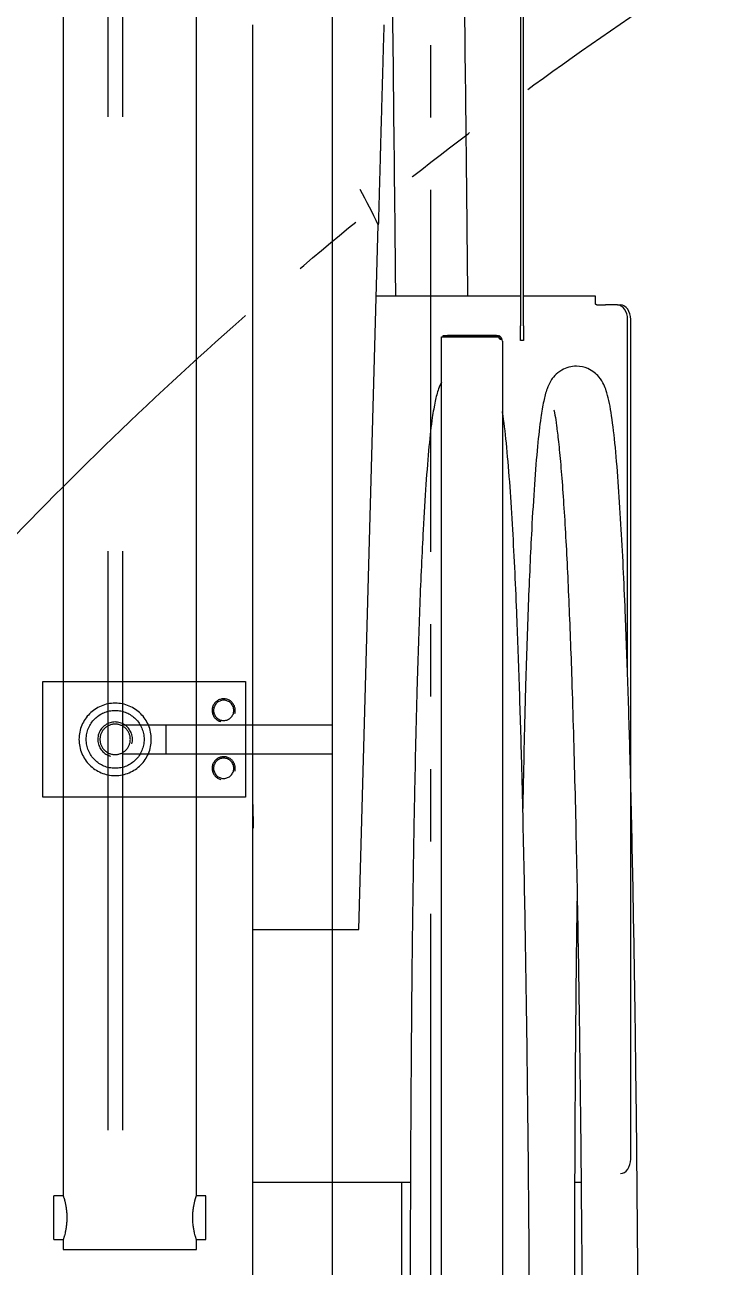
# Model space of a CAD drawing. Header units: millimetres. Extents: x 10462777 to 22643323, y 453826 to 1389191.
# Drawn here: x 11308803 to 11309275, y 599087 to 599945 of the extents above; entities that cross this region are included whole.
import ezdxf

# ---------------------------------------------------------------- set-up
doc = ezdxf.new("R2010")
doc.units = ezdxf.units.MM
doc.header["$LTSCALE"] = 200
doc.header["$MEASUREMENT"] = 0
doc.linetypes.add('DASHED', pattern=[3.5, 2, -1.5])
doc.linetypes.add('PHANTOM', pattern=[2.5, 1.25, -0.25, 0.25, -0.25, 0.25, -0.25])
doc.layers.get('0').update_dxf_attribs({"linetype": 'CONTINUOUS'})
doc.layers.add('2', color=2, linetype='CONTINUOUS')
doc.layers.add('5', color=4, linetype='CONTINUOUS')
doc.layers.add('LAYOUT', color=8, linetype='CONTINUOUS', lineweight=25)
doc.layers.add('TOP$23', color=7, linetype='CONTINUOUS', true_color=0xffffff)

# ---------------------------------------------------------------- blocks, each defined once
blk = doc.blocks.new('A$C7DA30AB0')
at = {"layer": 'LAYOUT', "color": 6, "linetype": 'PHANTOM'}
blk.add_circle((3030.45, 3025.99, 0), 2693.02, dxfattribs=at)

msp = doc.modelspace()

# ---------------------------------------------------------------- linework, layer by layer
at = {"layer": '2', "color": 252, "linetype": 'Continuous'}
for p, q in [((11309145.79497, 600540.30518, 0), (11309145.79497, 599737.29377, 0)), ((11309147.795, 599737.29377, 0), (11309147.795, 600540.30518, 0)), ((11308960.73984, 598594.84909, 0), (11308960.73984, 599945.27421, 0)), ((11309145.79495, 599757.81079, 0), (11309046.16424, 599757.81079, 0)), ((11309197.65232, 599757.81079, 0), (11309147.79115, 599757.81079, 0)), ((11309197.65232, 599752.81072, 0), (11309197.65232, 599757.81079, 0)), ((11309198.65234, 599751.81071, 0), (11309202.33131, 599751.81071, 0)), ((11309202.33131, 599751.81071, 0), (11309204.45266, 599751.81071, 0)), ((11309212.76648, 599751.81071, 0), (11309204.45266, 599751.81071, 0)), ((11309212.76648, 599751.81071, 0), (11309214.88783, 599751.81071, 0)), ((11309219.83765, 599495.24362, 0), (11309219.83765, 599741.81056, 0)), ((11309221.959, 599161.80233, 0), (11309221.959, 599741.81056, 0)), ((11309145.79497, 599727.29363, 0), (11309145.79497, 599737.29377, 0)), ((11309147.795, 599737.29377, 0), (11309147.795, 599727.29363, 0)), ((11309091.29419, 598651.78035, 0), (11309091.29419, 599729.79166, 0)), ((11309091.29419, 599729.79166, 0), (11309095.29425, 599729.79166, 0)), ((11309092.29421, 599729.79366, 0), (11309092.29421, 599730.79368, 0)), ((11309092.29421, 599730.79368, 0), (11309095.29425, 599730.79368, 0)), ((11309095.29425, 599729.79366, 0), (11309092.29421, 599729.79366, 0)), ((11309129.29473, 599730.79368, 0), (11309095.29425, 599730.79368, 0)), ((11309129.29473, 599729.79366, 0), (11309095.29425, 599729.79366, 0)), ((11309095.29425, 599729.79166, 0), (11309129.29473, 599729.79166, 0)), ((11309130.64889, 599729.79366, 0), (11309129.29473, 599729.79366, 0)), ((11309129.29473, 599729.79166, 0), (11309130.9404, 599729.79166, 0)), ((11309133.29479, 599726.79362, 0), (11309133.29479, 598654.77839, 0)), ((11309147.795, 599727.29363, 0), (11309145.79497, 599727.29363, 0)), ((11308960.74201, 599145.8021, 0), (11309069.76801, 599145.8021, 0)), ((11309183.44783, 599145.8021, 0), (11309187.66734, 599145.8021, 0))]:
    msp.add_line(p, q, dxfattribs=at)
at = {"layer": '2', "color": 124, "linetype": 'Continuous'}
for p, q in [((11309034.04338, 599320.28785, 0), (11309047.52615, 599807.09202, 0)), ((11308960.73975, 599406.63023, 0), (11308961.02499, 599390.28884, 0)), ((11308961.02499, 599390.28884, 0), (11308960.7388, 599390.28884, 0)), ((11308960.73843, 599320.28785, 0), (11309034.04338, 599320.28785, 0))]:
    msp.add_line(p, q, dxfattribs=at)
at = {"layer": '2', "color": 252, "linetype": 'Continuous', "extrusion": (0, 0, -1)}
msp.add_arc((-11309129.29473, 599726.79362, 0), 4.00006, 90, 114.29345696, dxfattribs=at)
at = {"layer": '2', "color": 252, "linetype": 'Continuous'}
for radius, start, end in [(3.00004, 66.70254921, 90), (4.00006, 0, 27.78069021)]:
    msp.add_arc((11309129.29473, 599726.79362, 0), radius, start, end, dxfattribs=at)
for centre, major_axis, ratio, start_param, end_param in [((11309212.76648, 599741.81056, 0), (0, -10.00014), 0.707106781, 1.570796327, 3.141592654), ((11309214.88783, 599741.81056, 0), (0, 10.00014), 0.707106781, 4.71238898, 6.283185307), ((11309129.29473, 599726.79362, 0), (4.00006, 0), 0.999333334, 0, 0.484864512), ((11309214.88783, 599161.80233, 0), (0, 10.00014), 0.707106781, 3.141592654, 4.71238898)]:
    msp.add_ellipse(centre, major_axis=major_axis, ratio=ratio, start_param=start_param, end_param=end_param, dxfattribs=at)
at = {"layer": '2', "color": 27, "linetype": 'Continuous'}
for points, knots in [([(11309109.42701, 599757.8398, 0), (11309109.2614, 599774.33481, 0), (11309108.69822, 599829.23018, 0), (11309107.7433, 599916.60243, 0), (11309106.55543, 600019.33746, 0), (11309105.41681, 600114.9073, 0), (11309104.32431, 600206.03144, 0), (11309103.51624, 600274.77847, 0), (11309102.97546, 600322.24768, 0), (11309102.62946, 600353.27487, 0), (11309102.35457, 600378.60891, 0), (11309102.19056, 600394.10922, 0), (11309102.14157, 600398.77745, 0)], [0, 0, 0, 0, 0.074447447, 0.247860086, 0.395241281, 0.541985852, 0.687204306, 0.821326768, 0.871664609, 0.920371346, 0.97591205, 1, 1, 1, 1]), ([(11309055.94284, 600070.33611, 0), (11309056.28407, 600041.62968, 0), (11309057.12808, 599970.06859, 0), (11309058.308, 599865.6853, 0), (11309059.09901, 599790.16963, 0), (11309059.42355, 599757.86251, 0)], [0, 0, 0, 0, 0.279245773, 0.691887, 1, 1, 1, 1]), ([(11309228.14605, 598609.80032, 0), (11309228.14564, 598616.82872, 0), (11309228.14345, 598641.65364, 0), (11309228.13615, 598683.00668, 0), (11309228.11044, 598732.57435, 0), (11309228.0673, 598778.30221, 0), (11309228.00687, 598820.18278, 0), (11309227.91945, 598864.21783, 0), (11309227.79984, 598908.68011, 0), (11309227.64116, 598953.11749, 0), (11309227.36726, 599015.00067, 0), (11309226.86111, 599098.07725, 0), (11309225.95491, 599194.95763, 0), (11309224.79169, 599282.95, 0), (11309223.43037, 599361.01081, 0), (11309221.84599, 599430.20274, 0), (11309220.09373, 599489.98132, 0), (11309218.46248, 599534.70688, 0), (11309216.83696, 599571.29858, 0), (11309215.2322, 599601.67976, 0), (11309213.32849, 599631.03222, 0), (11309211.08047, 599657.24699, 0), (11309208.68442, 599677.68544, 0), (11309205.92156, 599690.43184, 0), (11309203.67122, 599696.513, 0), (11309200.59136, 599702.1621, 0), (11309193.70957, 599707.95267, 0), (11309184.15284, 599710.24211, 0), (11309174.91899, 599707.89036, 0), (11309168.44417, 599702.22538, 0), (11309166.29704, 599698.73392, 0), (11309163.76753, 599693.37351, 0), (11309161.73552, 599685.42219, 0), (11309159.52409, 599672.69978, 0), (11309157.44071, 599654.11625, 0), (11309155.37802, 599628.37005, 0), (11309153.1974, 599592.32881, 0), (11309151.1353, 599546.31096, 0), (11309149.52859, 599497.57483, 0), (11309148.40276, 599454.64174, 0), (11309147.76569, 599425.5793, 0), (11309147.43579, 599408.58127, 0), (11309147.3497, 599403.99486, 0)], [0, 0, 0, 0, 0.012083754, 0.042680856, 0.071097193, 0.097306776, 0.121309226, 0.143123132, 0.173059851, 0.197834189, 0.219670765, 0.279775546, 0.341429244, 0.38835698, 0.435007168, 0.481698348, 0.516405908, 0.550519525, 0.572840027, 0.596116508, 0.621489259, 0.648618761, 0.675610646, 0.700523709, 0.709473304, 0.718222938, 0.727249736, 0.733926305, 0.74184291, 0.746889806, 0.75398821, 0.765747951, 0.781026227, 0.797326458, 0.820784346, 0.846539579, 0.872626302, 0.910489892, 0.946472426, 0.969122402, 0.991696481, 1, 1, 1, 1]), ([(11309091.24188, 599698.43626, 0), (11309090.46478, 599696.95892, 0), (11309088.66852, 599692.99023, 0), (11309086.73445, 599685.42219, 0), (11309084.52302, 599672.69978, 0), (11309082.43964, 599654.11625, 0), (11309080.37695, 599628.37005, 0), (11309078.19633, 599592.32881, 0), (11309076.13423, 599546.31096, 0), (11309074.52753, 599497.57483, 0), (11309073.4017, 599454.64174, 0), (11309072.54872, 599415.72977, 0), (11309071.75172, 599371.36382, 0), (11309071.01135, 599318.75851, 0), (11309070.37455, 599257.20137, 0), (11309069.88659, 599186.33876, 0), (11309069.57467, 599106.11553, 0), (11309069.45123, 599016.87215, 0), (11309069.42873, 598954.43121, 0), (11309069.44395, 598921.79981, 0)], [0, 0, 0, 0, 0.018490146, 0.047701824, 0.078867457, 0.123718348, 0.172961703, 0.222838862, 0.295233092, 0.364030791, 0.407336975, 0.450498046, 0.501059297, 0.560195489, 0.628535641, 0.706609584, 0.794718013, 0.892755979, 1, 1, 1, 1]), ([(11309153.13239, 598682.30289, 0), (11309153.13216, 598682.9602, 0), (11309153.12619, 598700.14536, 0), (11309153.10937, 598732.57435, 0), (11309153.06623, 598778.30221, 0), (11309153.0058, 598820.18278, 0), (11309152.91839, 598864.21783, 0), (11309152.79878, 598908.68011, 0), (11309152.6401, 598953.11749, 0), (11309152.3662, 599015.00067, 0), (11309151.86005, 599098.07725, 0), (11309150.95385, 599194.95763, 0), (11309149.79062, 599282.95, 0), (11309148.42931, 599361.01081, 0), (11309146.84492, 599430.20274, 0), (11309145.09266, 599489.98132, 0), (11309143.46142, 599534.70688, 0), (11309141.8359, 599571.29858, 0), (11309140.23114, 599601.67976, 0), (11309138.32742, 599631.03222, 0), (11309136.0794, 599657.24699, 0), (11309134.41323, 599671.45954, 0), (11309133.34445, 599677.92305, 0), (11309133.31207, 599678.11695, 0)], [0, 0, 0, 0, 0.001779993, 0.046537337, 0.087818919, 0.125624141, 0.159982281, 0.207134313, 0.246155302, 0.28054915, 0.375217594, 0.472325668, 0.546239518, 0.619716213, 0.693257473, 0.747923851, 0.801654735, 0.836810794, 0.873472572, 0.913436096, 0.956166603, 0.998680353, 1, 1, 1, 1]), ([(11309169.14088, 599678.86048, 0), (11309168.51616, 599679.72501, 0), (11309169.72232, 599676.20541, 0), (11309170.61828, 599669.10552, 0), (11309172.11219, 599657.42445, 0), (11309174.13623, 599636.25749, 0), (11309176.56724, 599601.60143, 0), (11309179.04081, 599552.19232, 0), (11309181.31304, 599492.86604, 0), (11309183.32301, 599423.67932, 0), (11309185.05766, 599344.13934, 0), (11309186.3565, 599264.60762, 0), (11309187.32642, 599186.15546, 0), (11309188.04978, 599108.91706, 0), (11309188.61858, 599025.6105, 0), (11309188.95327, 598952.55543, 0), (11309189.15131, 598890.79358, 0), (11309189.26532, 598843.27504, 0), (11309189.34899, 598793.48964, 0), (11309189.40411, 598741.49257, 0), (11309189.43462, 598687.36756, 0), (11309189.44507, 598631.23131, 0), (11309189.4469, 598593.14969, 0), (11309189.44566, 598573.7969, 0)], [0, 0, 0, 0, 0.025389539, 0.048545827, 0.071841183, 0.097469773, 0.150191775, 0.202651124, 0.254094874, 0.31963857, 0.386189789, 0.455444735, 0.515241905, 0.576054535, 0.640566423, 0.713677883, 0.749389941, 0.786896547, 0.826181268, 0.867207931, 0.909916637, 0.954220594, 1, 1, 1, 1]), ([(11309183.14543, 598921.79981, 0), (11309183.13809, 598947.43824, 0), (11309183.14879, 598995.28535, 0), (11309183.20514, 599061.87935, 0), (11309183.33271, 599118.14432, 0), (11309183.50735, 599164.28216, 0), (11309183.71253, 599202.97465, 0), (11309183.94928, 599237.82302, 0), (11309184.33411, 599283.3893, 0), (11309184.71789, 599317.45588, 0), (11309185.02447, 599339.93923, 0)], [0, 0, 0, 0, 0.182918244, 0.341410473, 0.475177318, 0.584652751, 0.671306985, 0.752432836, 0.835047711, 1, 1, 1, 1]), ([(11309063.50433, 599145.82413, 0), (11309063.53565, 599134.7287, 0), (11309063.63535, 599096.32835, 0), (11309063.75839, 599028.32095, 0), (11309063.79366, 598971.40674, 0), (11309063.7938, 598941.79929, 0)], [0, 0, 0, 0, 0.163161197, 0.564680199, 1, 1, 1, 1])]:
    msp.add_open_spline(points, degree=3, knots=knots, dxfattribs=at)
at = {"layer": '2', "color": 124, "linetype": 'Continuous'}
msp.add_open_spline([(11309051.35394, 599945.29672, 0), (11309051.28735, 599942.89235, 0), (11309051.20467, 599939.90705, 0), (11309051.05761, 599934.59749, 0), (11309051.00473, 599932.68817, 0), (11309050.91954, 599929.6125, 0), (11309050.89017, 599928.55194, 0), (11309050.82943, 599926.35909, 0), (11309050.79799, 599925.22394, 0), (11309050.63713, 599919.41565, 0), (11309050.49637, 599914.3335, 0), (11309050.26779, 599906.08064, 0), (11309050.18868, 599903.22412, 0), (11309050.06554, 599898.77831, 0), (11309050.02375, 599897.2695, 0), (11309049.95994, 599894.96527, 0), (11309049.93847, 599894.19008, 0), (11309049.89536, 599892.63365, 0), (11309049.87369, 599891.85149, 0), (11309049.67775, 599884.77688, 0), (11309049.49671, 599878.2401, 0), (11309049.21509, 599868.07216, 0), (11309049.11953, 599864.62203, 0), (11309048.99794, 599860.23167, 0), (11309048.97351, 599859.3497, 0), (11309048.92444, 599857.57792, 0), (11309048.89976, 599856.687, 0), (11309048.82566, 599854.01146, 0), (11309048.77619, 599852.22526, 0), (11309048.52849, 599843.28199, 0), (11309048.32925, 599836.08836, 0), (11309048.0288, 599825.24032, 0), (11309047.92838, 599821.61465, 0), (11309047.77734, 599816.16127, 0), (11309047.72686, 599814.33853, 0), (11309047.62627, 599810.70692, 0), (11309047.57614, 599808.89668, 0), (11309047.52615, 599807.09202, 0)], degree=3, knots=[0, 0, 0, 0, 0.125, 0.125, 0.1875, 0.1875, 0.21875, 0.21875, 0.25, 0.25, 0.375, 0.375, 0.4375, 0.4375, 0.46875, 0.46875, 0.484375, 0.484375, 0.5, 0.5, 0.625, 0.625, 0.6875, 0.6875, 0.703125, 0.703125, 0.71875, 0.71875, 0.75, 0.75, 0.875, 0.875, 0.9375, 0.9375, 0.96875, 0.96875, 1, 1, 1, 1], dxfattribs=at)
msp.add_open_spline([(11309047.52615, 599807.09202, 0), (11309043.54339, 599815.34138, 0), (11309039.29873, 599823.4583, 0), (11309035.05672, 599831.57542, 0)], degree=3, dxfattribs=at)
at = {"layer": '2', "color": 252, "linetype": 'Continuous'}
for points, knots in [([(11309198.65234, 599751.81071, 0), (11309198.58612, 599751.81071, 0), (11309198.52102, 599751.81722, 0), (11309198.39293, 599751.84273, 0), (11309198.32928, 599751.86205, 0), (11309198.20797, 599751.91246, 0), (11309198.15044, 599751.9433, 0), (11309198.04158, 599752.01618, 0), (11309197.99008, 599752.05858, 0), (11309197.89785, 599752.15114, 0), (11309197.8565, 599752.20163, 0), (11309197.78355, 599752.31116, 0), (11309197.75265, 599752.36935, 0), (11309197.70309, 599752.48949, 0), (11309197.68408, 599752.5523, 0), (11309197.65866, 599752.68069, 0), (11309197.65232, 599752.74543, 0), (11309197.65232, 599752.81072, 0)], [0, 0, 0, 0, 0.125, 0.125, 0.25, 0.25, 0.375, 0.375, 0.5, 0.5, 0.625, 0.625, 0.75, 0.75, 0.875, 0.875, 1, 1, 1, 1]), ([(11309130.9404, 599729.79166, 0), (11309130.91114, 599729.71552, 0), (11309130.88997, 599729.63717, 0), (11309130.86619, 599729.47551, 0), (11309130.86408, 599729.39212, 0), (11309130.8879, 599729.14908, 0), (11309130.94356, 599728.99174, 0), (11309131.10311, 599728.71339, 0), (11309131.20343, 599728.59453, 0), (11309131.42695, 599728.39234, 0), (11309131.54745, 599728.31186, 0), (11309131.79327, 599728.19326, 0), (11309131.91531, 599728.15645, 0), (11309132.15464, 599728.13109, 0), (11309132.26539, 599728.14378, 0), (11309132.5728, 599728.25365, 0), (11309132.73005, 599728.41771, 0), (11309132.83374, 599728.65676, 0)], [0, 0, 0, 0, 0.0625, 0.0625, 0.125, 0.125, 0.25, 0.25, 0.375, 0.375, 0.5, 0.5, 0.625, 0.625, 0.75, 0.75, 1, 1, 1, 1]), ([(11309131.82998, 599728.3976, 0), (11309131.80669, 599728.43442, 0), (11309131.78142, 599728.47259, 0), (11309131.72624, 599728.55155, 0), (11309131.69613, 599728.59261, 0), (11309131.63105, 599728.67636, 0), (11309131.59667, 599728.71831, 0), (11309131.52381, 599728.80224, 0), (11309131.48484, 599728.84471, 0), (11309131.40494, 599728.92683, 0), (11309131.36411, 599728.96644, 0), (11309131.28076, 599729.04288, 0), (11309131.2379, 599729.07995, 0), (11309131.15381, 599729.14884, 0), (11309131.11224, 599729.18099, 0), (11309131.03018, 599729.24129, 0), (11309130.98997, 599729.26921, 0), (11309130.92449, 599729.31259, 0), (11309130.89812, 599729.32942, 0), (11309130.87254, 599729.34523, 0)], [0, 0, 0, 0, 0.114922268, 0.114922268, 0.229844536, 0.229844536, 0.344766804, 0.344766804, 0.459689072, 0.459689072, 0.57461134, 0.57461134, 0.689533608, 0.689533608, 0.804455876, 0.804455876, 0.919378144, 0.919378144, 1, 1, 1, 1]), ([(11309132.83374, 599728.658, 0), (11309132.80791, 599728.70703, 0), (11309132.77853, 599728.76029, 0), (11309132.71298, 599728.87214, 0), (11309132.67723, 599728.93003, 0), (11309132.59926, 599729.04874, 0), (11309132.55671, 599729.11004, 0), (11309132.46586, 599729.23294, 0), (11309132.4179, 599729.29413, 0), (11309132.31656, 599729.41569, 0), (11309132.26313, 599729.47612, 0), (11309132.15052, 599729.59571, 0), (11309132.09286, 599729.65325, 0), (11309131.97497, 599729.76403, 0), (11309131.91473, 599729.81727, 0), (11309131.79177, 599729.91958, 0), (11309131.7299, 599729.96792, 0), (11309131.6079, 599730.05789, 0), (11309131.54742, 599730.09982, 0), (11309131.4281, 599730.17804, 0), (11309131.36974, 599730.21399, 0), (11309131.2593, 599730.27859, 0), (11309131.20678, 599730.30754, 0), (11309131.10857, 599730.35923, 0), (11309131.06275, 599730.382, 0), (11309130.98383, 599730.41982, 0), (11309130.9502, 599730.43515, 0), (11309130.91064, 599730.45279, 0), (11309130.89948, 599730.45769, 0), (11309130.89069, 599730.46151, 0)], [0, 0, 0, 0, 0.074010846, 0.074010846, 0.148021693, 0.148021693, 0.222032539, 0.222032539, 0.296043386, 0.296043386, 0.370054232, 0.370054232, 0.444065079, 0.444065079, 0.518075925, 0.518075925, 0.592086771, 0.592086771, 0.666097618, 0.666097618, 0.740108464, 0.740108464, 0.814119311, 0.814119311, 0.888130157, 0.888130157, 0.962141004, 0.962141004, 1, 1, 1, 1]), ([(11309131.82998, 599728.3976, 0), (11309131.97218, 599728.43485, 0), (11309132.1144, 599728.47205, 0), (11309132.35299, 599728.53406, 0), (11309132.44929, 599728.55899, 0), (11309132.64164, 599728.60863, 0), (11309132.73768, 599728.63333, 0), (11309132.83374, 599728.658, 0)], [0, 0, 0, 0, 0.425488432, 0.425488432, 0.713241966, 0.713241966, 1, 1, 1, 1]), ([(11309131.82998, 599728.39653, 0), (11309131.99708, 599728.44027, 0), (11309132.16421, 599728.48393, 0), (11309132.41531, 599728.54903, 0), (11309132.49916, 599728.57069, 0), (11309132.66658, 599728.61383, 0), (11309132.75015, 599728.63531, 0), (11309132.83374, 599728.65676, 0)], [0, 0, 0, 0, 0.499971527, 0.499971527, 0.750483743, 0.750483743, 1, 1, 1, 1])]:
    msp.add_open_spline(points, degree=3, knots=knots, dxfattribs=at)
for points, degree in [([(11309130.9404, 599730.43947, 0), (11309130.64889, 599729.79366, 0)], 1), ([(11309131.69714, 599728.24369, 0), (11309131.74729, 599728.28496, 0), (11309131.7918, 599728.33687, 0), (11309131.82998, 599728.39653, 0)], 3)]:
    msp.add_open_spline(points, degree=degree, dxfattribs=at)
at = {"layer": '5', "color": 60, "linetype": 'Continuous'}
for p, q in [((11308829.79048, 600445.30383, 0), (11308829.79048, 599136.28523, 0)), ((11308921.79179, 599136.28523, 0), (11308921.79179, 600445.30383, 0)), ((11308829.79048, 599136.28523, 0), (11308823.29039, 599136.28523, 0)), ((11308823.29039, 599106.28481, 0), (11308823.29039, 599136.28523, 0)), ((11308928.29188, 599136.28523, 0), (11308921.79179, 599136.28523, 0)), ((11308928.29188, 599106.28481, 0), (11308928.29188, 599136.28523, 0)), ((11308829.79048, 599106.4884, 0), (11308829.79048, 599099.28471, 0)), ((11308921.79179, 599099.28471, 0), (11308921.79179, 599106.4884, 0)), ((11308823.29039, 599106.28481, 0), (11308829.85646, 599106.28481, 0)), ((11308829.79048, 599099.28471, 0), (11308921.79179, 599099.28471, 0)), ((11308921.72581, 599106.28481, 0), (11308928.29188, 599106.28481, 0))]:
    msp.add_line(p, q, dxfattribs=at)
for points, knots in [([(11308829.79047, 599136.28526, 0), (11308829.7905, 599136.28516, 0), (11308829.82292, 599136.18657, 0), (11308829.91552, 599135.89757, 0), (11308829.95372, 599135.77756, 0), (11308830.02149, 599135.56128, 0), (11308830.0459, 599135.48288, 0), (11308830.09763, 599135.31531, 0), (11308830.12495, 599135.22613, 0), (11308830.26823, 599134.75389, 0), (11308830.40419, 599134.29252, 0), (11308830.59165, 599133.61211, 0), (11308830.63001, 599133.47079, 0), (11308830.70827, 599133.1775, 0), (11308830.7481, 599133.02571, 0), (11308830.86821, 599132.55915, 0), (11308830.94949, 599132.23175, 0), (11308831.19358, 599131.20132, 0), (11308831.35674, 599130.45059, 0), (11308831.58817, 599129.22287, 0), (11308831.66196, 599128.80237, 0), (11308831.80033, 599127.94212, 0), (11308831.86501, 599127.5019, 0), (11308831.98343, 599126.60107, 0), (11308832.03717, 599126.14046, 0), (11308832.10807, 599125.43366, 0), (11308832.13008, 599125.19541, 0), (11308832.17061, 599124.71343, 0), (11308832.18899, 599124.47119, 0), (11308832.27085, 599123.25912, 0), (11308832.30465, 599122.28132, 0), (11308832.30494, 599121.04891, 0), (11308832.30291, 599120.80192, 0), (11308832.29459, 599120.30689, 0), (11308832.28829, 599120.05838, 0), (11308832.26308, 599119.31444, 0), (11308832.23804, 599118.8254, 0), (11308832.14035, 599117.37814, 0), (11308832.04512, 599116.43963, 0), (11308831.89543, 599115.2992, 0), (11308831.86394, 599115.07273, 0), (11308831.79884, 599114.62798, 0), (11308831.76515, 599114.40906, 0), (11308831.66108, 599113.76247, 0), (11308831.58773, 599113.34492, 0), (11308831.4353, 599112.5361, 0), (11308831.35624, 599112.14485, 0), (11308831.23499, 599111.57779, 0), (11308831.19409, 599111.39191, 0), (11308831.11187, 599111.0276, 0), (11308831.07078, 599110.85025, 0), (11308830.86619, 599109.98694, 0), (11308830.70526, 599109.37055, 0), (11308830.51823, 599108.69141, 0), (11308830.48153, 599108.5602, 0), (11308830.40981, 599108.30714, 0), (11308830.37473, 599108.18507, 0), (11308830.27289, 599107.83486, 0), (11308830.21008, 599107.62447, 0), (11308830.03897, 599107.06056, 0), (11308829.94792, 599106.77361, 0), (11308829.86985, 599106.52993, 0), (11308829.856, 599106.48692, 0), (11308829.8322, 599106.41321, 0), (11308829.82229, 599106.38263, 0), (11308829.79849, 599106.30933, 0), (11308829.79047, 599106.28478, 0), (11308829.79048, 599106.28481, 0)], [0, 0, 0, 0, 0.062481237, 0.062481237, 0.093721856, 0.093721856, 0.109342165, 0.109342165, 0.124962475, 0.124962475, 0.187443712, 0.187443712, 0.203064021, 0.203064021, 0.218684331, 0.218684331, 0.249924949, 0.249924949, 0.312406187, 0.312406187, 0.343646806, 0.343646806, 0.374887424, 0.374887424, 0.406128043, 0.406128043, 0.421748352, 0.421748352, 0.437368662, 0.437368662, 0.499849899, 0.499849899, 0.515470208, 0.515470208, 0.531090518, 0.531090518, 0.562331136, 0.562331136, 0.624812374, 0.624812374, 0.640432683, 0.640432683, 0.656052992, 0.656052992, 0.687293611, 0.687293611, 0.71853423, 0.71853423, 0.734154539, 0.734154539, 0.749774848, 0.749774848, 0.812256086, 0.812256086, 0.827876395, 0.827876395, 0.843496704, 0.843496704, 0.874737323, 0.874737323, 0.937218561, 0.937218561, 0.95283887, 0.95283887, 0.968459179, 0.968459179, 1, 1, 1, 1]), ([(11308921.79178, 599106.28482, 0), (11308921.79179, 599106.2848, 0), (11308921.79186, 599106.28458, 0), (11308921.78403, 599106.30853, 0), (11308921.76049, 599106.38103, 0), (11308921.75068, 599106.4113, 0), (11308921.72711, 599106.4843, 0), (11308921.71331, 599106.52715, 0), (11308921.63538, 599106.77036, 0), (11308921.54429, 599107.05738, 0), (11308921.37304, 599107.62161, 0), (11308921.31018, 599107.83214, 0), (11308921.17429, 599108.29936, 0), (11308921.10235, 599108.55235, 0), (11308920.87796, 599109.36695, 0), (11308920.71684, 599109.9838, 0), (11308920.51171, 599110.84927, 0), (11308920.47039, 599111.02763, 0), (11308920.38832, 599111.39124, 0), (11308920.34758, 599111.57643, 0), (11308920.22662, 599112.14201, 0), (11308920.1477, 599112.53239, 0), (11308919.99547, 599113.33978, 0), (11308919.92216, 599113.75678, 0), (11308919.81809, 599114.40283, 0), (11308919.78439, 599114.62161, 0), (11308919.71924, 599115.06621, 0), (11308919.68772, 599115.2927, 0), (11308919.53792, 599116.43269, 0), (11308919.44271, 599117.36985, 0), (11308919.34492, 599118.81329, 0), (11308919.31983, 599119.30076, 0), (11308919.29445, 599120.04184, 0), (11308919.28802, 599120.29124, 0), (11308919.27951, 599120.7881, 0), (11308919.27739, 599121.03589, 0), (11308919.27734, 599122.27166, 0), (11308919.31103, 599123.25025, 0), (11308919.39254, 599124.46106, 0), (11308919.41081, 599124.7026, 0), (11308919.4512, 599125.18441, 0), (11308919.47326, 599125.42386, 0), (11308919.54421, 599126.13259, 0), (11308919.59802, 599126.59444, 0), (11308919.71664, 599127.49765, 0), (11308919.78145, 599127.93903, 0), (11308919.88547, 599128.58588, 0), (11308919.92128, 599128.79896, 0), (11308919.99492, 599129.22001, 0), (11308920.03286, 599129.42852, 0), (11308920.22539, 599130.44979, 0), (11308920.38848, 599131.20049, 0), (11308920.63286, 599132.23208, 0), (11308920.71429, 599132.56008, 0), (11308920.8347, 599133.02775, 0), (11308920.87458, 599133.17971, 0), (11308920.95264, 599133.47222, 0), (11308920.99092, 599133.61321, 0), (11308921.17799, 599134.29217, 0), (11308921.3138, 599134.7531, 0), (11308921.45704, 599135.22525, 0), (11308921.48437, 599135.31443, 0), (11308921.53611, 599135.48204, 0), (11308921.56055, 599135.56053, 0), (11308921.62839, 599135.77707, 0), (11308921.66663, 599135.89721, 0), (11308921.75932, 599136.18651, 0), (11308921.79182, 599136.28535, 0), (11308921.79179, 599136.28526, 0)], [0, 0, 0, 0, 0.00003773, 0.031286551, 0.031286551, 0.046910962, 0.046910962, 0.062535372, 0.062535372, 0.125033014, 0.125033014, 0.156281835, 0.156281835, 0.187530656, 0.187530656, 0.250028298, 0.250028298, 0.265652708, 0.265652708, 0.281277119, 0.281277119, 0.31252594, 0.31252594, 0.34377476, 0.34377476, 0.359399171, 0.359399171, 0.375023581, 0.375023581, 0.437521223, 0.437521223, 0.468770044, 0.468770044, 0.484394455, 0.484394455, 0.500018865, 0.500018865, 0.562516507, 0.562516507, 0.578140917, 0.578140917, 0.593765328, 0.593765328, 0.625014149, 0.625014149, 0.65626297, 0.65626297, 0.67188738, 0.67188738, 0.687511791, 0.687511791, 0.750009433, 0.750009433, 0.781258253, 0.781258253, 0.796882664, 0.796882664, 0.812507074, 0.812507074, 0.875004716, 0.875004716, 0.890629127, 0.890629127, 0.906253537, 0.906253537, 0.937502358, 0.937502358, 1, 1, 1, 1])]:
    msp.add_open_spline(points, degree=3, knots=knots, dxfattribs=at)
at = {"layer": 'TOP$23', "color": 155, "linetype": 'PHANTOM'}
msp.add_line((11309083.66913, 601331.21124), (11309083.66913, 594066.71124), dxfattribs=at)
at = {"layer": 'TOP$23', "linetype": 'DASHED'}
for p, q in [((11308860.66913, 600981.71124), (11308860.66913, 594581.71124)), ((11308870.66913, 600981.71124), (11308870.66913, 594581.71124)), ((11308870.66913, 599461.71124), (11308900.66913, 599461.71124)), ((11308900.66913, 599461.71124), (11308900.66913, 599441.71124)), ((11308900.66913, 599461.71124), (11309015.66913, 599461.71124)), ((11308870.66913, 599441.71124), (11308900.66913, 599441.71124)), ((11308900.66913, 599441.71124), (11309015.66913, 599441.71124))]:
    msp.add_line(p, q, dxfattribs=at)
at = {"layer": 'TOP$23', "linetype": 'Continuous'}
msp.add_line((11309015.66913, 600981.71124), (11309015.66913, 596881.71124), dxfattribs=at)
at = {"layer": 'TOP$23', "linetype": 'PHANTOM'}
for p, q in [((11308815.66913, 599491.71124), (11308955.66913, 599491.71124)), ((11308815.66913, 599411.71124), (11308815.66913, 599491.71124)), ((11308955.66913, 599491.71124), (11308955.66913, 599411.71124)), ((11308955.66913, 599411.71124), (11308815.66913, 599411.71124))]:
    msp.add_line(p, q, dxfattribs=at)
at = {"layer": 'TOP$23', "linetype": 'PHANTOM', "extrusion": (0, 0, -1)}
for centre, radius in [((-11308865.66913, 599451.71124), 25), ((-11308940.66913, 599471.71124), 7), ((-11308865.66913, 599451.71124), 10.5), ((-11308940.66913, 599431.71124), 7)]:
    msp.add_circle(centre, radius, dxfattribs=at)
at = {"layer": 'TOP$23', "linetype": 'DASHED'}
msp.add_circle((11308865.66913, 599451.71124), 20, dxfattribs=at)
for centre, radius in [((11308940.66913, 599471.71124), 8), ((11308865.66913, 599451.71124), 12), ((11308940.66913, 599431.71124), 8)]:
    msp.add_arc(centre, radius, 344.99999993, 254.99999998, dxfattribs=at)

# ---------------------------------------------------------------- block references
at = {"ltscale": 10, "rotation": 180}
msp.add_blockref('A$C7DA30AB0', (11313764.24811, 600747.76955, 0), dxfattribs=at)

doc.saveas('drawing.dxf')
